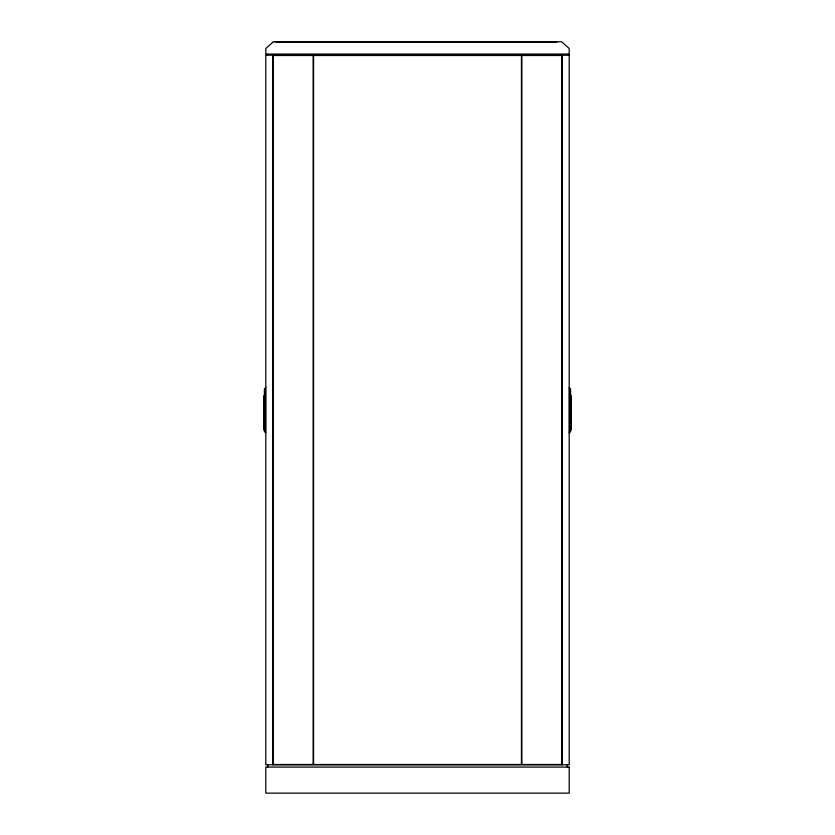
<?xml version="1.0" encoding="UTF-8"?>
<svg xmlns="http://www.w3.org/2000/svg" width="835" height="835" viewBox="0 0 835 835"><rect width="100%" height="100%" fill="white"/><g stroke="black" fill="none" stroke-linecap="round" stroke-linejoin="round"><path stroke-width="1.25" d="M265.801 387.638L264.403 388.995L264.403 431.57L265.801 432.927M569.199 432.927L570.597 431.57L570.597 388.995L569.199 387.638M275.957 42.126L556.893 42.126M263.839 398.462L264.403 398.462M570.597 398.462L571.161 398.462M263.839 419.473L264.403 419.473M570.597 419.473L571.161 419.473M263.839 423.387L264.403 423.387M570.597 423.387L571.161 423.387M263.839 426.758L264.403 426.758M570.597 426.758L571.161 426.758M571.161 395.633L571.161 429.962M570.879 418.617L570.879 424.211M569.48 387.638L569.48 432.927M568.426 54.066L568.426 55.204M567.278 764.808L567.278 767.083M562.112 55.204L562.112 764.808M521.823 55.496L521.823 764.505M521.437 55.496L521.437 764.505M313.563 55.496L313.563 764.505M313.177 55.496L313.177 764.505M272.888 55.204L272.888 764.808M267.722 764.808L267.722 767.083M266.574 54.066L266.574 55.204M265.52 387.638L265.52 432.927M264.121 418.617L264.121 424.211M263.839 395.633L263.839 429.962M273.389 41.75L265.801 48.472L265.801 54.066L569.199 54.066L569.199 48.472L561.611 41.75L273.389 41.75M569.199 55.204L265.801 55.204L265.801 764.808L569.199 764.808L569.199 55.204M561.819 55.496L273.181 55.496L273.181 764.505L561.819 764.505L561.819 55.496M569.199 767.083L265.801 767.083L265.801 793.146L569.199 793.146L569.199 767.083"/></g></svg>
